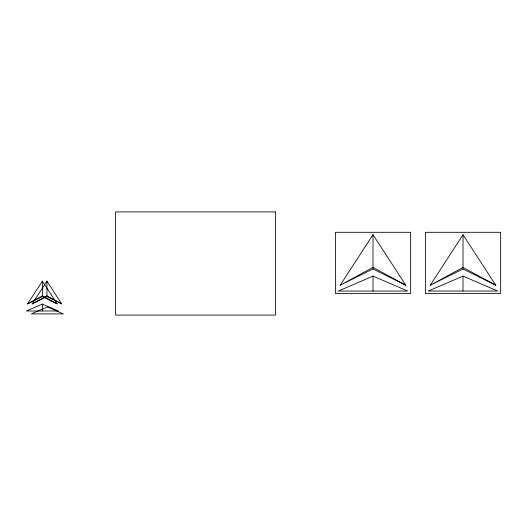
<?xml version="1.0" encoding="UTF-8"?>
<svg xmlns="http://www.w3.org/2000/svg" width="527" height="527" viewBox="0 0 527 527"><rect width="100%" height="100%" fill="white"/><g stroke="black" fill="none" stroke-linecap="round" stroke-linejoin="round"><path stroke-width="0.79" d="M27.595 303.868L42.358 281.148L57.12 303.868L42.358 296.543L27.595 303.868L42.358 295.838L57.12 303.868M32.167 303.868L46.936 281.148L61.699 303.868L46.936 296.543L32.167 303.868L46.936 295.838L61.699 303.868M340.172 285.232L372.997 234.726L405.816 285.232L372.997 268.954L340.172 285.232L372.997 267.387L405.816 285.232M430.19 285.272L463.016 234.765L495.835 285.272L463.016 268.994L430.19 285.272L463.016 267.426L495.835 285.272M42.358 304.099L26.35 310.996L58.365 310.996L42.358 304.099L42.358 310.996M373.004 276.108L338.294 291.062L407.707 291.062L373.004 276.108L373.004 291.062M463.016 276.102L428.306 291.049L497.719 291.049L463.016 276.102L463.016 291.049M463.016 234.765L463.016 268.994M372.997 234.726L372.997 268.954M46.936 281.148L46.936 296.543M42.358 281.148L42.358 296.543M47.371 306.984L31.363 313.881L63.372 313.881L47.371 306.984M275.377 211.913L115.578 211.913L115.578 315.087L275.377 315.087L275.377 211.913M410.638 232.308L335.383 232.308L335.383 293.453L410.638 293.453L410.638 232.308M500.65 232.308L425.388 232.308L425.388 293.453L500.65 293.453L500.65 232.308"/></g></svg>
